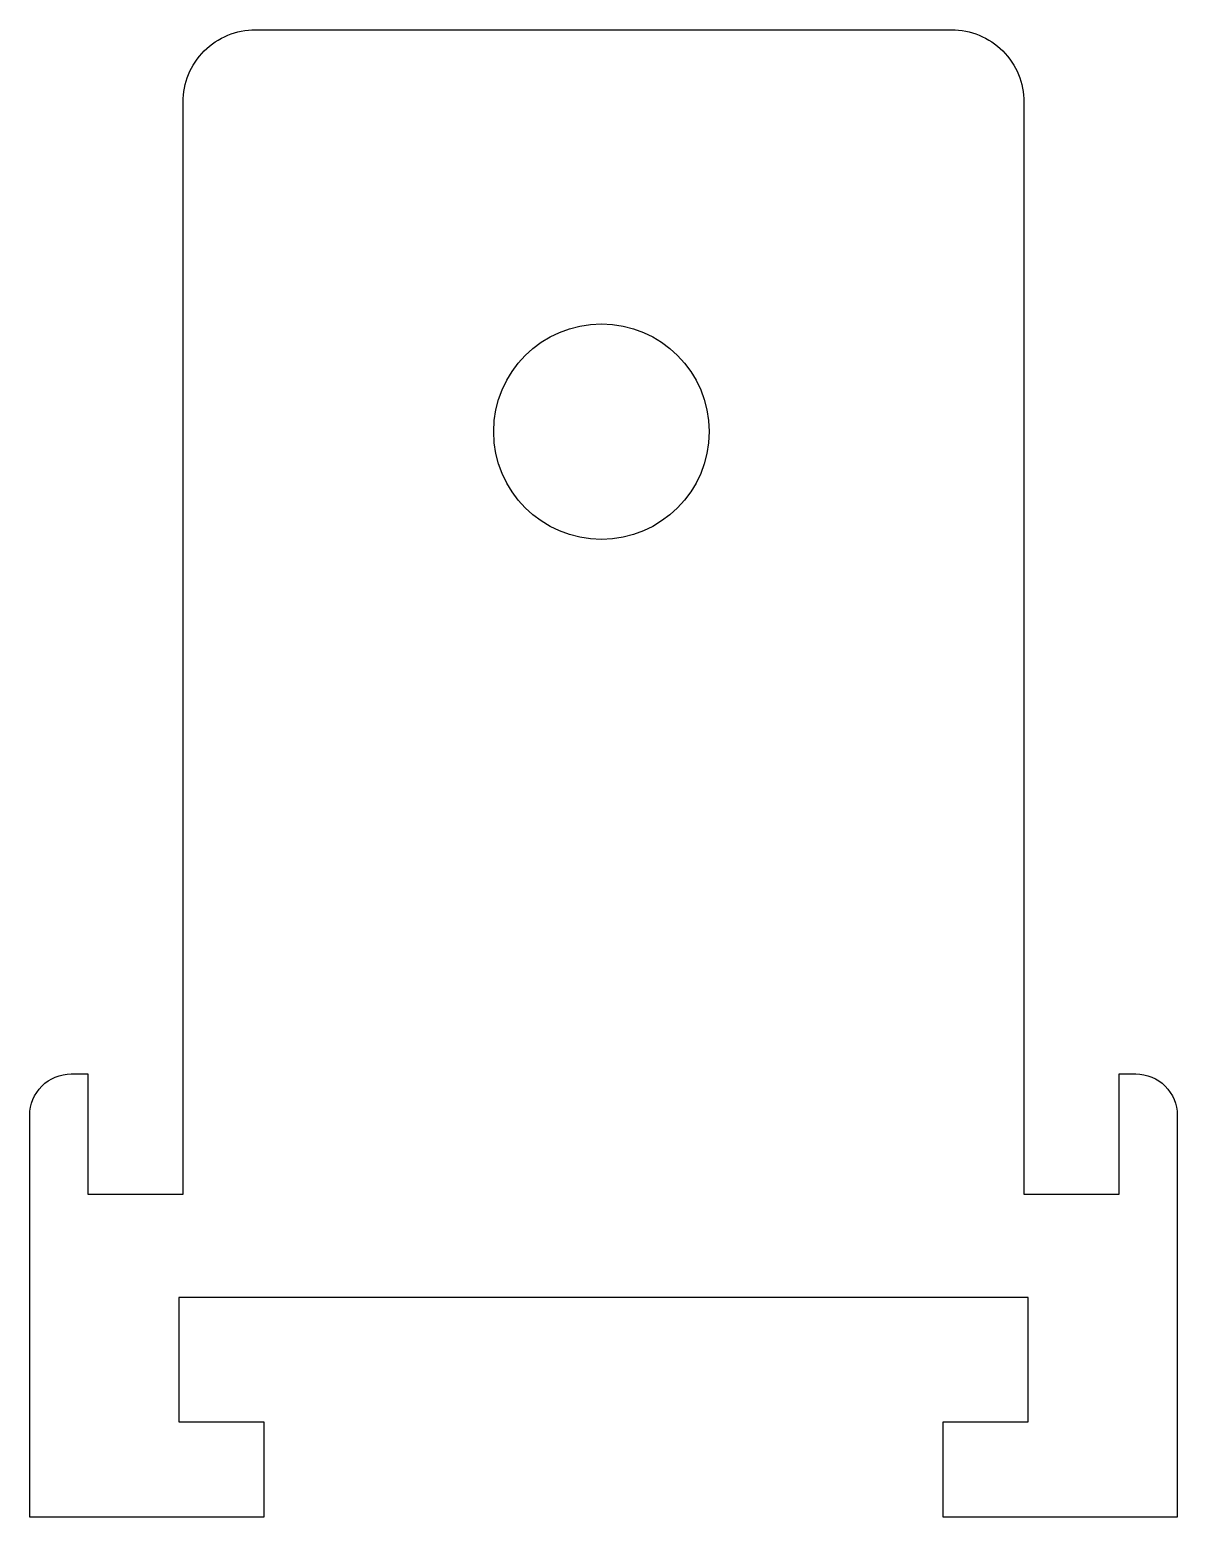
# Model space of a CAD drawing. Extents: x 940.7 to 968.4, y -12.9 to 23.
import ezdxf

# ---------------------------------------------------------------- set-up
doc = ezdxf.new("R2010")
doc.units = 0
doc.header["$LTSCALE"] = 15
doc.layers.get('0').update_dxf_attribs({"linetype": 'CONTINUOUS'})

msp = doc.modelspace()

# ---------------------------------------------------------------- linework, layer by layer
at = {"ltscale": 0.05}
msp.add_lwpolyline([(968.373, -12.864), (962.723, -12.864), (962.723, -10.564), (964.773, -10.564), (964.773, -7.564), (944.273, -7.564), (944.273, -10.564), (946.323, -10.564), (946.323, -12.864), (940.673, -12.864), (940.673, -3.164, -0.414214), (941.673, -2.164), (942.073, -2.164), (942.073, -5.064), (944.373, -5.064), (944.373, 21.286, -0.414214), (946.123, 23.036), (962.923, 23.036, -0.414214), (964.673, 21.286), (964.673, -5.064), (966.973, -5.064), (966.973, -2.164), (967.373, -2.164, -0.414214), (968.373, -3.164)], format="xyb", close=True, dxfattribs=at)
msp.add_circle((954.473, 13.336), 2.6, dxfattribs=at)

doc.saveas('drawing.dxf')
